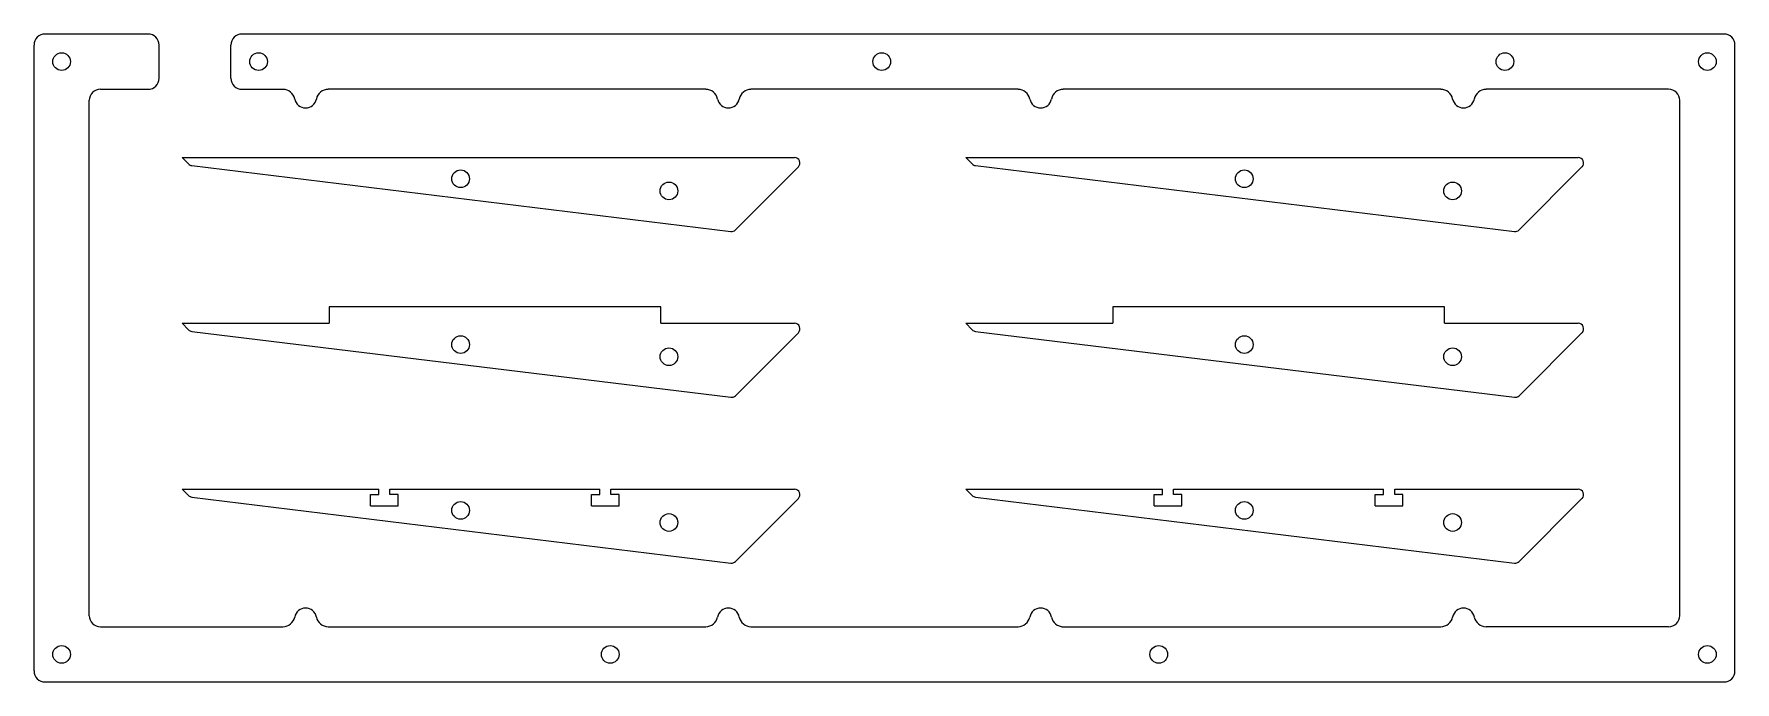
# Model space of a CAD drawing. Header units: millimetres. Extents: x 0 to 308, y 0 to 117.
import ezdxf

# ---------------------------------------------------------------- set-up
doc = ezdxf.new("R2010")
doc.units = ezdxf.units.MM
doc.header["$MEASUREMENT"] = 0

msp = doc.modelspace()

# ---------------------------------------------------------------- linework, layer by layer
for p, q in [((20.63, 117.25), (2, 117.25)), ((305.75, 117.25), (37.63, 117.25)), ((0, 2), (0, 115.25)), ((22.63, 109.25), (22.63, 115.25)), ((35.63, 109.25), (35.63, 115.25)), ((307.75, 2), (307.75, 115.25)), ((10, 12), (10, 105.25)), ((12, 107.25), (20.63, 107.25)), ((37.63, 107.25), (45.03, 107.25)), ((121.53, 107.25), (53.22, 107.25)), ((178.03, 107.25), (129.72, 107.25)), ((254.53, 107.25), (186.22, 107.25)), ((295.75, 107.25), (262.72, 107.25)), ((297.75, 12), (297.75, 105.25)), ((26.79, 94.9), (137.58, 94.9)), ((26.79, 94.9), (27.96, 93.73)), ((28.55, 93.45), (126.07, 81.52)), ((138.29, 93.2), (126.89, 81.8)), ((168.58, 94.9), (279.37, 94.9)), ((168.58, 94.9), (169.75, 93.73)), ((170.34, 93.45), (267.86, 81.52)), ((280.07, 93.2), (268.68, 81.8)), ((113.39, 67.9), (53.39, 67.9)), ((53.39, 67.9), (53.39, 64.9)), ((113.39, 64.9), (113.39, 67.9)), ((255.18, 67.9), (195.18, 67.9)), ((195.18, 67.9), (195.18, 64.9)), ((255.18, 64.9), (255.18, 67.9)), ((26.79, 64.9), (53.39, 64.9)), ((26.79, 64.9), (27.96, 63.73)), ((113.39, 64.9), (137.58, 64.9)), ((168.58, 64.9), (195.18, 64.9)), ((168.58, 64.9), (169.75, 63.73)), ((255.18, 64.9), (279.37, 64.9)), ((28.55, 63.45), (126.07, 51.52)), ((138.29, 63.2), (126.89, 51.8)), ((170.34, 63.45), (267.86, 51.52)), ((280.07, 63.2), (268.68, 51.8)), ((26.79, 34.9), (62.39, 34.9)), ((26.79, 34.9), (27.96, 33.73)), ((60.89, 31.9), (60.89, 33.9)), ((60.89, 33.9), (62.39, 33.9)), ((62.39, 33.9), (62.39, 34.9)), ((64.39, 34.9), (100.33, 34.9)), ((64.39, 33.9), (64.39, 34.9)), ((65.89, 33.9), (64.39, 33.9)), ((65.89, 31.9), (65.89, 33.9)), ((83.39, 34.9), (102.39, 34.9)), ((100.89, 31.9), (100.89, 33.9)), ((100.89, 33.9), (102.39, 33.9)), ((102.39, 33.9), (102.39, 34.9)), ((104.39, 34.9), (137.58, 34.9)), ((104.39, 33.9), (104.39, 34.9)), ((105.89, 33.9), (104.39, 33.9)), ((105.89, 31.9), (105.89, 33.9)), ((168.58, 34.9), (204.18, 34.9)), ((168.58, 34.9), (169.75, 33.73)), ((202.68, 31.9), (202.68, 33.9)), ((202.68, 33.9), (204.18, 33.9)), ((204.18, 33.9), (204.18, 34.9)), ((206.18, 34.9), (242.12, 34.9)), ((206.18, 33.9), (206.18, 34.9)), ((207.68, 33.9), (206.18, 33.9)), ((207.68, 31.9), (207.68, 33.9)), ((225.18, 34.9), (244.18, 34.9)), ((242.68, 31.9), (242.68, 33.9)), ((242.68, 33.9), (244.18, 33.9)), ((244.18, 33.9), (244.18, 34.9)), ((246.18, 34.9), (279.37, 34.9)), ((246.18, 33.9), (246.18, 34.9)), ((247.68, 33.9), (246.18, 33.9)), ((247.68, 31.9), (247.68, 33.9)), ((28.55, 33.45), (126.07, 21.52)), ((60.89, 31.9), (65.89, 31.9)), ((100.89, 31.9), (105.89, 31.9)), ((138.29, 33.2), (126.89, 21.8)), ((170.34, 33.45), (267.86, 21.52)), ((202.68, 31.9), (207.68, 31.9)), ((242.68, 31.9), (247.68, 31.9)), ((280.07, 33.2), (268.68, 21.8)), ((12, 10), (45.03, 10)), ((53.22, 10), (121.53, 10)), ((129.72, 10), (178.03, 10)), ((185.97, 10), (254.53, 10)), ((295.75, 10), (262.72, 10)), ((2, 0), (305.75, 0))]:
    msp.add_line(p, q)
for centre in [(5, 112.25), (40.63, 112.25), (153.38, 112.25), (266.13, 112.25), (302.75, 112.25), (77.19, 91.05), (218.97, 91.05), (114.88, 88.86), (256.67, 88.86), (77.19, 61.05), (218.97, 61.05), (114.88, 58.86), (256.67, 58.86), (77.19, 31.05), (218.97, 31.05), (114.88, 28.86), (256.67, 28.86), (5, 5), (104.25, 5), (203.5, 5), (302.75, 5)]:
    msp.add_circle(centre, 1.6)
for centre, radius, start, end in [((2, 115.25), 2, 90, 180), ((20.63, 115.25), 2, 0, 90), ((37.63, 115.25), 2, 90, 180), ((305.75, 115.25), 2, 0, 90), ((20.63, 109.25), 2, 270, 0), ((37.63, 109.25), 2, 180, 270), ((12, 105.25), 2, 90, 180), ((45.03, 105.07), 2.17, 11.0472, 90), ((49.13, 105.87), 2, 191.0472, 348.9528), ((53.22, 105.07), 2.17, 90, 168.9528), ((121.53, 105.07), 2.17, 11.0472, 90), ((125.63, 105.87), 2, 191.0472, 348.9528), ((129.72, 105.07), 2.17, 90, 168.9528), ((178.03, 105.07), 2.17, 11.0472, 90), ((182.13, 105.87), 2, 191.0472, 348.9528), ((186.22, 105.07), 2.17, 90, 168.9528), ((254.53, 105.07), 2.17, 11.0472, 90), ((254.53, 105.07), 2.17, 11.0472, 90), ((258.63, 105.87), 2, 191.0472, 348.9528), ((258.63, 105.87), 2, 191.0472, 348.9528), ((262.72, 105.07), 2.17, 90, 168.9528), ((262.72, 105.07), 2.17, 90, 168.9528), ((295.75, 105.25), 2, 0, 90), ((28.67, 94.44), 1, 225, 263.0257), ((137.58, 93.9), 1, 315, 90), ((170.46, 94.44), 1, 225, 263.0257), ((279.37, 93.9), 1, 315, 90), ((126.19, 82.51), 1, 263.3865, 315), ((267.97, 82.51), 1, 263.3865, 315), ((137.58, 63.9), 1, 315, 90), ((279.37, 63.9), 1, 315, 90), ((28.67, 64.44), 1, 225, 263.0257), ((170.46, 64.44), 1, 225, 263.0257), ((126.19, 52.51), 1, 263.3865, 315), ((267.97, 52.51), 1, 263.3865, 315), ((137.58, 33.9), 1, 315, 90), ((279.37, 33.9), 1, 315, 90), ((28.67, 34.44), 1, 225, 263.0257), ((170.46, 34.44), 1, 225, 263.0257), ((126.19, 22.51), 1, 263.3865, 315), ((267.97, 22.51), 1, 263.3865, 315), ((49.13, 11.37), 2, 11.0472, 168.9528), ((125.63, 11.37), 2, 11.0472, 168.9528), ((182.13, 11.37), 2, 11.0472, 168.9528), ((258.63, 11.37), 2, 11.0472, 168.9528), ((258.63, 11.37), 2, 11.0472, 168.9528), ((12, 12), 2, 180, 270), ((45.03, 12.17), 2.17, 270, 348.9528), ((53.22, 12.17), 2.17, 191.0472, 270), ((121.53, 12.17), 2.17, 270, 348.9528), ((129.72, 12.17), 2.17, 191.0472, 270), ((178.03, 12.17), 2.17, 270, 348.9528), ((186.22, 12.17), 2.17, 191.0472, 270), ((254.53, 12.17), 2.17, 270, 348.9528), ((254.53, 12.17), 2.17, 270, 348.9528), ((262.72, 12.17), 2.17, 191.0472, 270), ((262.72, 12.17), 2.17, 191.0472, 270), ((295.75, 12), 2, 270, 0), ((2, 2), 2, 180, 270), ((305.75, 2), 2, 270, 0)]:
    msp.add_arc(centre, radius, start, end)

doc.saveas('drawing.dxf')
